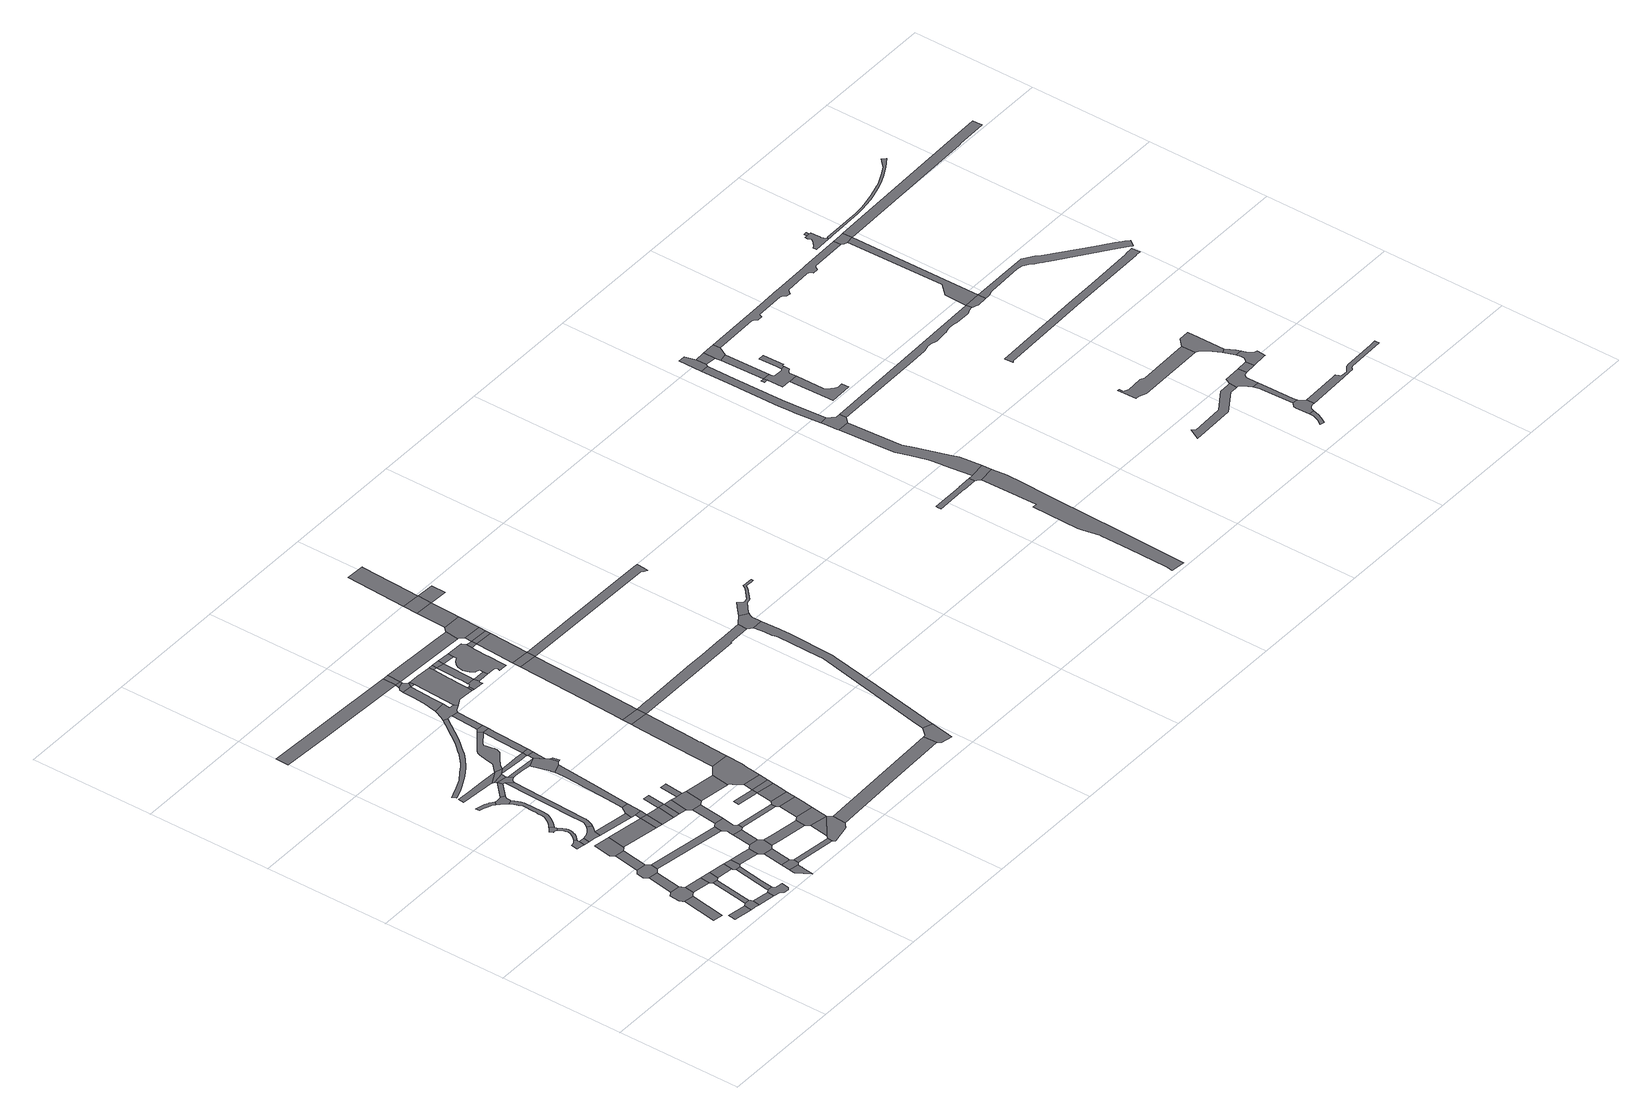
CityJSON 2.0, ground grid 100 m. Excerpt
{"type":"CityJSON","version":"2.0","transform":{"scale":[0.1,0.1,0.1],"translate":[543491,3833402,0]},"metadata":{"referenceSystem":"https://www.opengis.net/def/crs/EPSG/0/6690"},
"CityObjects":{
"road1":{"type":"Road","attributes":{"RoadStructureAttribute.sectionType":"1"},"geometry":[{"type":"MultiSurface","lod":"1","boundaries":[[[0,1,2,3]]]}]},
"road2":{"type":"Road","attributes":{"RoadStructureAttribute.sectionType":"1"},"geometry":[{"type":"MultiSurface","lod":"1","boundaries":[[[4,5,6,7]]]}]},
"road3":{"type":"Road","geometry":[{"type":"MultiSurface","lod":"1","boundaries":[[[8,9,10,11,12,0,3,13,14,15,16,17,18]]]}]},
"road4":{"type":"Road","geometry":[{"type":"MultiSurface","lod":"1","boundaries":[[[19,20,7,6,21,22,23,24,25,26,27,28]]]}]},
"road5":{"type":"Road","attributes":{"RoadStructureAttribute.sectionType":"1"},"geometry":[{"type":"MultiSurface","lod":"1","boundaries":[[[29,30,8,18,31,32]]]}]},
"road6":{"type":"Road","attributes":{"RoadStructureAttribute.sectionType":"1"},"geometry":[{"type":"MultiSurface","lod":"1","boundaries":[[[16,15,33,34]]]}]},
"road7":{"type":"Road","attributes":{"RoadStructureAttribute.sectionType":"1"},"geometry":[{"type":"MultiSurface","lod":"1","boundaries":[[[35,36,19,28,37,38]]]}]},
"road8":{"type":"Road","attributes":{"RoadStructureAttribute.sectionType":"1"},"geometry":[{"type":"MultiSurface","lod":"1","boundaries":[[[25,24,39,40]]]}]},
"road9":{"type":"Road","geometry":[{"type":"MultiSurface","lod":"1","boundaries":[[[41,42,43,44,45,46,29,32,47,48,49,50,51,52,53]]]}]},
"road10":{"type":"Road","attributes":{"RoadStructureAttribute.sectionType":"1"},"geometry":[{"type":"MultiSurface","lod":"1","boundaries":[[[54,41,53,55]]]}]},
"road11":{"type":"Road","geometry":[{"type":"MultiSurface","lod":"1","boundaries":[[[34,33,35,38,56,57]]]}]},
"road12":{"type":"Road","geometry":[{"type":"MultiSurface","lod":"1","boundaries":[[[58,59,60,61,62,63,64,65,66,67]]]}]},
"road13":{"type":"Road","geometry":[{"type":"MultiSurface","lod":"1","boundaries":[[[68,40,39,69,70,71,72,73,74,75,76]]]}]},
"road14":{"type":"Road","attributes":{"RoadStructureAttribute.sectionType":"1"},"geometry":[{"type":"MultiSurface","lod":"1","boundaries":[[[77,78,65,64,79,80]]]}]},
"road15":{"type":"Road","geometry":[{"type":"MultiSurface","lod":"1","boundaries":[[[81,82,83,84,54,55,85,86,87,88]]]}]},
"road16":{"type":"Road","attributes":{"RoadStructureAttribute.sectionType":"1"},"geometry":[{"type":"MultiSurface","lod":"1","boundaries":[[[57,56,89,90,91]]]}]},
"road17":{"type":"Road","attributes":{"RoadStructureAttribute.sectionType":"1"},"geometry":[{"type":"MultiSurface","lod":"1","boundaries":[[[92,93,94,68,76,95,96,97]]]}]},
"road18":{"type":"Road","attributes":{"RoadStructureAttribute.sectionType":"1"},"geometry":[{"type":"MultiSurface","lod":"1","boundaries":[[[98,99,100,101,102,103,104,105,106,107,108,109,110,111,112,113,114,115,116,117,58,67]]]}]},
"road19":{"type":"Road","geometry":[{"type":"MultiSurface","lod":"1","boundaries":[[[118,119,120,121,122,123,109,108,124,125]]]}]},
"road20":{"type":"Road","geometry":[{"type":"MultiSurface","lod":"1","boundaries":[[[126,127,128,129,130,80,79,131,132,133,134,135]]]}]},
"road21":{"type":"Road","geometry":[{"type":"MultiSurface","lod":"1","boundaries":[[[91,90,136,137,92,97,138,139,140]]]}]},
"road22":{"type":"Road","attributes":{"RoadStructureAttribute.sectionType":"1"},"geometry":[{"type":"MultiSurface","lod":"1","boundaries":[[[141,142,143,144,145,146,147,148,149,150,151,152,153]]]}]},
"road23":{"type":"Road","attributes":{"RoadStructureAttribute.sectionType":"1"},"geometry":[{"type":"MultiSurface","lod":"1","boundaries":[[[154,155,156,157,158,159,160,161,162,163,164,165,166,167,168,169,170,171,172,173,174,175,176,177,178,118,125]]]}]},
"road24":{"type":"Road","attributes":{"RoadStructureAttribute.sectionType":"1"},"geometry":[{"type":"MultiSurface","lod":"1","boundaries":[[[50,49,179,180]]]}]},
"road25":{"type":"Road","attributes":{"RoadStructureAttribute.sectionType":"1"},"geometry":[{"type":"MultiSurface","lod":"1","boundaries":[[[181,182,183,184,185,186,187,188]]]}]},
"road26":{"type":"Road","attributes":{"RoadStructureAttribute.sectionType":"1"},"geometry":[{"type":"MultiSurface","lod":"1","boundaries":[[[88,87,189,190,191]]]}]},
"road27":{"type":"Road","geometry":[{"type":"MultiSurface","lod":"1","boundaries":[[[192,193,194,195,153,152,196,197,166,165,198,199,200,201,202]]]}]},
"road28":{"type":"Road","attributes":{"RoadStructureAttribute.sectionType":"1"},"geometry":[{"type":"MultiSurface","lod":"1","boundaries":[[[203,140,139,204,205,206]]]}]},
"road29":{"type":"Road","attributes":{"RoadStructureAttribute.sectionType":"1"},"geometry":[{"type":"MultiSurface","lod":"1","boundaries":[[[133,132,207,208]]]}]},
"road30":{"type":"Road","geometry":[{"type":"MultiSurface","lod":"1","boundaries":[[[209,210,211,212,181,188,213,214,215]]]}]},
"road31":{"type":"Road","attributes":{"RoadStructureAttribute.sectionType":"1"},"geometry":[{"type":"MultiSurface","lod":"1","boundaries":[[[216,209,215,217]]]}]},
"road32":{"type":"Road","attributes":{"RoadStructureAttribute.sectionType":"1"},"geometry":[{"type":"MultiSurface","lod":"1","boundaries":[[[218,219,220,221,222,223,126,135,224,225,226,227,228,229,230,231,232]]]}]},
"road33":{"type":"Road","attributes":{"RoadStructureAttribute.sectionType":"1"},"geometry":[{"type":"MultiSurface","lod":"1","boundaries":[[[233,234,235,236,237,238,239,240,241]]]}]},
"road34":{"type":"Road","attributes":{"RoadStructureAttribute.sectionType":"1"},"geometry":[{"type":"MultiSurface","lod":"1","boundaries":[[[242,243,244,192,202,245]]]}]},
"road35":{"type":"Road","geometry":[{"type":"MultiSurface","lod":"1","boundaries":[[[246,206,205,216,217,247,248,249,250,251,252,253]]]}]},
"road36":{"type":"Road","geometry":[{"type":"MultiSurface","lod":"1","boundaries":[[[191,190,254,255]]]}]},
"road37":{"type":"Road","attributes":{"RoadStructureAttribute.sectionType":"1"},"geometry":[{"type":"MultiSurface","lod":"1","boundaries":[[[256,257,191,255,258,259]]]}]},
"road38":{"type":"Road","attributes":{"RoadStructureAttribute.sectionType":"1"},"geometry":[{"type":"MultiSurface","lod":"1","boundaries":[[[260,246,253,261]]]}]},
"road39":{"type":"Road","geometry":[{"type":"MultiSurface","lod":"1","boundaries":[[[262,208,207,256,259,263]]]}]},
"road40":{"type":"Road","attributes":{"RoadStructureAttribute.sectionType":"1"},"geometry":[{"type":"MultiSurface","lod":"1","boundaries":[[[264,255,254,265,266]]]}]},
"road41":{"type":"Road","geometry":[{"type":"MultiSurface","lod":"1","boundaries":[[[267,268,269,242,270]]]}]},
"road42":{"type":"Road","geometry":[{"type":"MultiSurface","lod":"1","boundaries":[[[242,245,271,218,232,272,273,274,275,270]]]}]},
"road43":{"type":"Road","attributes":{"RoadStructureAttribute.sectionType":"1"},"geometry":[{"type":"MultiSurface","lod":"1","boundaries":[[[276,214,213,277,278]]]}]},
"road44":{"type":"Road","geometry":[{"type":"MultiSurface","lod":"1","boundaries":[[[241,240,279,269,268,280,281]]]}]},
"road45":{"type":"Road","geometry":[{"type":"MultiSurface","lod":"1","boundaries":[[[282,283,180,179,284,285,286,260,261,287,288,289,290,291]]]}]},
"road46":{"type":"Road","geometry":[{"type":"MultiSurface","lod":"1","boundaries":[[[266,265,292,293,294]]]}]},
"road47":{"type":"Road","attributes":{"RoadStructureAttribute.sectionType":"1"},"geometry":[{"type":"MultiSurface","lod":"1","boundaries":[[[295,296,297,298,299,300,301,302,303,304,305,306,307,308,309,310,311,312,313,314,315,316,317,318,319,320,321,322]]]}]},
"road48":{"type":"Road","attributes":{"RoadStructureAttribute.sectionType":"1"},"geometry":[{"type":"MultiSurface","lod":"1","boundaries":[[[323,250,249,324,325,326]]]}]},
"road49":{"type":"Road","attributes":{"RoadStructureAttribute.sectionType":"1"},"geometry":[{"type":"MultiSurface","lod":"1","boundaries":[[[293,292,327,328]]]}]},
"road50":{"type":"Road","attributes":{"RoadStructureAttribute.sectionType":"1"},"geometry":[{"type":"MultiSurface","lod":"1","boundaries":[[[329,282,291,330,331]]]}]},
"road51":{"type":"Road","geometry":[{"type":"MultiSurface","lod":"1","boundaries":[[[332,333,334,335,336,266,294]]]}]},
"road52":{"type":"Road","attributes":{"RoadStructureAttribute.sectionType":"1"},"geometry":[{"type":"MultiSurface","lod":"1","boundaries":[[[337,338,339,340,341,342,343,344,345,346,262,263]]]}]},
"road53":{"type":"Road","attributes":{"RoadStructureAttribute.sectionType":"1"},"geometry":[{"type":"MultiSurface","lod":"1","boundaries":[[[347,348,275,274,349,350,351,352,353]]]}]},
"road54":{"type":"Road","attributes":{"RoadStructureAttribute.sectionType":"1"},"geometry":[{"type":"MultiSurface","lod":"1","boundaries":[[[354,355,356,281,280,357,358,359,360,361]]]}]},
"road55":{"type":"Road","attributes":{"RoadStructureAttribute.sectionType":"1"},"geometry":[{"type":"MultiSurface","lod":"1","boundaries":[[[362,363,364,365,366,367,368]]]}]},
"road56":{"type":"Road","geometry":[{"type":"MultiSurface","lod":"1","boundaries":[[[369,328,327,329,331,370,371,372,373]]]}]},
"road57":{"type":"Road","attributes":{"RoadStructureAttribute.sectionType":"1"},"geometry":[{"type":"MultiSurface","lod":"1","boundaries":[[[288,287,374,375,376]]]}]},
"road58":{"type":"Road","attributes":{"RoadStructureAttribute.sectionType":"1"},"geometry":[{"type":"MultiSurface","lod":"1","boundaries":[[[377,378,379,380,381,382,383,384,385,241,281,386,387,388,389,390,391,392,393,394,395,396,397,398,399,400,401]]]}]},
"road59":{"type":"Road","attributes":{"RoadStructureAttribute.sectionType":"1"},"geometry":[{"type":"MultiSurface","lod":"1","boundaries":[[[402,353,352,403,404,340,339,405,406,407,408,409,410]]]}]},
"road60":{"type":"Road","geometry":[{"type":"MultiSurface","lod":"1","boundaries":[[[411,412,278,277,413,414,415,416,417]]]}]},
"road61":{"type":"Road","geometry":[{"type":"MultiSurface","lod":"1","boundaries":[[[418,419,420,421,422,373,372]]]}]},
"road62":{"type":"Road","attributes":{"RoadStructureAttribute.sectionType":"1"},"geometry":[{"type":"MultiSurface","lod":"1","boundaries":[[[423,412,411]]]}]},
"road63":{"type":"Road","geometry":[{"type":"MultiSurface","lod":"1","boundaries":[[[424,402,410,425,426]]]}]},
"road64":{"type":"Road","geometry":[{"type":"MultiSurface","lod":"1","boundaries":[[[427,428,408,407]]]}]},
"road65":{"type":"Road","geometry":[{"type":"MultiSurface","lod":"1","boundaries":[[[429,326,325,430,423,411,431]]]}]},
"road66":{"type":"Road","geometry":[{"type":"MultiSurface","lod":"1","boundaries":[[[361,360,424,426,432]]]}]},
"road67":{"type":"Road","geometry":[{"type":"MultiSurface","lod":"1","boundaries":[[[433,434,435,436]]]}]},
"road68":{"type":"Road","attributes":{"RoadStructureAttribute.sectionType":"1"},"geometry":[{"type":"MultiSurface","lod":"1","boundaries":[[[371,370,437,438]]]}]},
"road69":{"type":"Road","attributes":{"RoadStructureAttribute.sectionType":"1"},"geometry":[{"type":"MultiSurface","lod":"1","boundaries":[[[439,429,431,440,441]]]}]},
"road70":{"type":"Road","attributes":{"RoadStructureAttribute.sectionType":"1"},"geometry":[{"type":"MultiSurface","lod":"1","boundaries":[[[401,442,361,432,443,444,445]]]}]},
"road71":{"type":"Road","geometry":[{"type":"MultiSurface","lod":"1","boundaries":[[[446,447,376,375,439,441,448]]]}]},
"road72":{"type":"Road","geometry":[{"type":"MultiSurface","lod":"1","boundaries":[[[449,450,377,401,445,451]]]}]},
"road73":{"type":"Road","attributes":{"RoadStructureAttribute.sectionType":"1"},"geometry":[{"type":"MultiSurface","lod":"1","boundaries":[[[435,452,446,448,453,454]]]}]},
"road74":{"type":"Road","attributes":{"RoadStructureAttribute.sectionType":"1"},"geometry":[{"type":"MultiSurface","lod":"1","boundaries":[[[455,456,449,451,457]]]}]},
"road75":{"type":"Road","geometry":[{"type":"MultiSurface","lod":"1","boundaries":[[[436,435,454,458]]]}]},
"road76":{"type":"Road","attributes":{"RoadStructureAttribute.sectionType":"1"},"geometry":[{"type":"MultiSurface","lod":"1","boundaries":[[[459,436,458,460]]]}]},
"road77":{"type":"Road","geometry":[{"type":"MultiSurface","lod":"1","boundaries":[[[461,462,463,464,295,322,465,455,457,466,467,468,469,470]]]}]},
"road78":{"type":"Road","geometry":[{"type":"MultiSurface","lod":"1","boundaries":[[[471,472,473,438,437,474,475,476,459,460,477,478,479,480]]]}]},
"road79":{"type":"Road","attributes":{"RoadStructureAttribute.sectionType":"1"},"geometry":[{"type":"MultiSurface","lod":"1","boundaries":[[[481,482,483,484,485,486,463,462,487,488,489]]]}]},
"road80":{"type":"Road","geometry":[{"type":"MultiSurface","lod":"1","boundaries":[[[490,491,492,493,494,495,481,489,496]]]}]},
"road81":{"type":"Road","attributes":{"RoadStructureAttribute.sectionType":"1"},"geometry":[{"type":"MultiSurface","lod":"1","boundaries":[[[367,493,492,497]]]}]},
"road82":{"type":"Road","attributes":{"RoadStructureAttribute.sectionType":"1"},"geometry":[{"type":"MultiSurface","lod":"1","boundaries":[[[496,489,498,499]]]}]},
"road83":{"type":"Road","geometry":[{"type":"MultiSurface","lod":"1","boundaries":[[[500,368,367,497,501]]]}]},
"road84":{"type":"Road","geometry":[{"type":"MultiSurface","lod":"1","boundaries":[[[502,503,499,498,504,505,470,469,506,507,508,509,510,511,512,513,514]]]}]},
"road85":{"type":"Road","attributes":{"RoadStructureAttribute.sectionType":"1"},"geometry":[{"type":"MultiSurface","lod":"1","boundaries":[[[515,516,471,480,517,518,519,520,521]]]}]},
"road86":{"type":"Road","geometry":[{"type":"MultiSurface","lod":"1","boundaries":[[[508,507,522,523]]]}]},
"road87":{"type":"Road","attributes":{"RoadStructureAttribute.sectionType":"1"},"geometry":[{"type":"MultiSurface","lod":"1","boundaries":[[[524,417,416,525,526]]]}]},
"road88":{"type":"Road","geometry":[{"type":"MultiSurface","lod":"1","boundaries":[[[527,528,523,522,529,530,531,532,533,534]]]}]},
"road89":{"type":"Road","geometry":[{"type":"MultiSurface","lod":"1","boundaries":[[[535,515,521,536,537]]]}]},
"road90":{"type":"Road","attributes":{"RoadStructureAttribute.sectionType":"1"},"geometry":[{"type":"MultiSurface","lod":"1","boundaries":[[[538,539,540,541,527,534,542,543,544,545]]]}]},
"road91":{"type":"Road","geometry":[{"type":"MultiSurface","lod":"1","boundaries":[[[514,513,546,538,547]]]}]},
"road92":{"type":"Road","attributes":{"RoadStructureAttribute.sectionType":"1"},"geometry":[{"type":"MultiSurface","lod":"1","boundaries":[[[548,549,534,533,550,551,552]]]}]},
"road93":{"type":"Road","geometry":[{"type":"MultiSurface","lod":"1","boundaries":[[[547,538,545,553]]]}]},
"road94":{"type":"Road","attributes":{"RoadStructureAttribute.sectionType":"1"},"geometry":[{"type":"MultiSurface","lod":"1","boundaries":[[[554,501,497,555,556,557]]]}]},
"road95":{"type":"Road","attributes":{"RoadStructureAttribute.sectionType":"1"},"geometry":[{"type":"MultiSurface","lod":"1","boundaries":[[[553,545,558,559,560]]]}]},
"road96":{"type":"Road","attributes":{"RoadStructureAttribute.sectionType":"1"},"geometry":[{"type":"MultiSurface","lod":"1","boundaries":[[[561,562,563,564,535,537,565,566,567,568]]]}]},
"road97":{"type":"Road","attributes":{"RoadStructureAttribute.sectionType":"1"},"geometry":[{"type":"MultiSurface","lod":"1","boundaries":[[[569,570,560,559,571,572,573,574,575,576,577,578,579,580,581,582,552,551,583,584,585,586,587,588,589,590,591,592,593]]]}]},
"road98":{"type":"Road","geometry":[{"type":"MultiSurface","lod":"1","boundaries":[[[594,561,568,595]]]}]},
"road99":{"type":"Road","geometry":[{"type":"MultiSurface","lod":"1","boundaries":[[[596,597,593,592,598,599,600]]]}]},
"road100":{"type":"Road","attributes":{"RoadStructureAttribute.sectionType":"1"},"geometry":[{"type":"MultiSurface","lod":"1","boundaries":[[[599,601,594,595,602]]]}]},
"road101":{"type":"Road","geometry":[{"type":"MultiSurface","lod":"1","boundaries":[[[600,599,602,603]]]}]},
"road102":{"type":"Road","attributes":{"RoadStructureAttribute.sectionType":"1"},"geometry":[{"type":"MultiSurface","lod":"1","boundaries":[[[604,600,603,605]]]}]},
"road103":{"type":"Road","geometry":[{"type":"MultiSurface","lod":"1","boundaries":[[[606,607,608,557,556,609,604,605,610,611]]]}]},
"road104":{"type":"Road","geometry":[{"type":"MultiSurface","lod":"1","boundaries":[[[612,613,524,526,614,615,616,617]]]}]},
"road105":{"type":"Road","attributes":{"RoadStructureAttribute.sectionType":"1"},"geometry":[{"type":"MultiSurface","lod":"1","boundaries":[[[618,619,606,611,620,621]]]}]},
"road106":{"type":"Road","attributes":{"RoadStructureAttribute.sectionType":"1"},"geometry":[{"type":"MultiSurface","lod":"1","boundaries":[[[622,623,624,625,626,627,537,536,628,629,630,631]]]}]},
"road107":{"type":"Road","geometry":[{"type":"MultiSurface","lod":"1","boundaries":[[[632,618,621,633]]]}]},
"road108":{"type":"Road","attributes":{"RoadStructureAttribute.sectionType":"1"},"geometry":[{"type":"MultiSurface","lod":"1","boundaries":[[[634,632,633,635,636,637,638,639]]]}]},
"road109":{"type":"Road","geometry":[{"type":"MultiSurface","lod":"1","boundaries":[[[640,641,633,621]]]}]},
"road110":{"type":"Road","attributes":{"RoadStructureAttribute.sectionType":"1"},"geometry":[{"type":"MultiSurface","lod":"1","boundaries":[[[642,643,644,645,646,647,648,649,650,651,652,653,654,655,656,657,658,659,660,661,612,617]]]}]},
"road111":{"type":"Road","attributes":{"RoadStructureAttribute.sectionType":"1"},"geometry":[{"type":"MultiSurface","lod":"1","boundaries":[[[662,663,664,665,666,667,668,595,568]]]}]},
"road112":{"type":"Road","geometry":[{"type":"MultiSurface","lod":"1","boundaries":[[[669,670,671,631,630,653,652,672,673,674,675,676,677,678]]]}]},
"road113":{"type":"Road","attributes":{"RoadStructureAttribute.sectionType":"1"},"geometry":[{"type":"MultiSurface","lod":"1","boundaries":[[[679,680,681,682,683,684,685,686,687,688,689,690,691,692,693,694,695,696,697,698,669,678]]]}]},
"road114":{"type":"Road","attributes":{"RoadStructureAttribute.sectionType":"1"},"geometry":[{"type":"MultiSurface","lod":"1","boundaries":[[[699,700,701,702,703,704,705,706,707]]]}]},
"road115":{"type":"Road","attributes":{"RoadStructureAttribute.sectionType":"1"},"geometry":[{"type":"MultiSurface","lod":"1","boundaries":[[[708,709,710,711,712,713,714,715,716,717,718,719,720,721,722,723,724,725,726,727,728,729,730,731,732,733,734]]]}]},
"road116":{"type":"Road","geometry":[{"type":"MultiSurface","lod":"1","boundaries":[[[735,736,699,707,737,738,718,717]]]}]},
"road117":{"type":"Road","attributes":{"RoadStructureAttribute.sectionType":"1"},"geometry":[{"type":"MultiSurface","lod":"1","boundaries":[[[739,740,741,742,743,744,745,746,747,736,735,748,749,750,751,752]]]}]},
"road118":{"type":"Road","geometry":[{"type":"MultiSurface","lod":"1","boundaries":[[[753,754,755,756,757,758,759,760,739,752,761,762,763]]]}]},
"road119":{"type":"Road","attributes":{"RoadStructureAttribute.sectionType":"1"},"geometry":[{"type":"MultiSurface","lod":"1","boundaries":[[[764,765,766,767,768,769,770,771,772,773,758,757]]]}]},
"road120":{"type":"Road","geometry":[{"type":"MultiSurface","lod":"1","boundaries":[[[774,775,776,777]]]}]},
"road121":{"type":"Road","geometry":[{"type":"MultiSurface","lod":"1","boundaries":[[[778,779,769,768,780,781]]]}]},
"road122":{"type":"Road","attributes":{"RoadStructureAttribute.sectionType":"1"},"geometry":[{"type":"MultiSurface","lod":"1","boundaries":[[[782,781,780,783,784]]]}]},
"road123":{"type":"Road","geometry":[{"type":"MultiSurface","lod":"1","boundaries":[[[785,786,787,788,789,790,777,776,791,792,793,794,795,796,797,798,799,800]]]}]},
"road124":{"type":"Road","attributes":{"RoadStructureAttribute.sectionType":"1"},"geometry":[{"type":"MultiSurface","lod":"1","boundaries":[[[801,802,803,804,805,806,807,808,794,793]]]}]},
"road125":{"type":"Road","attributes":{"RoadStructureAttribute.sectionType":"1"},"geometry":[{"type":"MultiSurface","lod":"1","boundaries":[[[809,810,777,790]]]}]},
"road126":{"type":"Road","geometry":[{"type":"MultiSurface","lod":"1","boundaries":[[[811,812,813,782,784,810,809,814]]]}]},
"road127":{"type":"Road","geometry":[{"type":"MultiSurface","lod":"1","boundaries":[[[815,816,817,818,819,800,799]]]}]},
"road128":{"type":"Road","attributes":{"RoadStructureAttribute.sectionType":"1"},"geometry":[{"type":"MultiSurface","lod":"1","boundaries":[[[820,763,762,821,822,823,824,825,826,827,828,829,830,831,832,833,834,835,836,837,838,839,840,841,842,843]]]}]},
"road129":{"type":"Road","attributes":{"RoadStructureAttribute.sectionType":"1"},"geometry":[{"type":"MultiSurface","lod":"1","boundaries":[[[844,845,846,847,848,849,850,851,852,853,854,855]]]}]},
"road130":{"type":"Road","attributes":{"RoadStructureAttribute.sectionType":"1"},"geometry":[{"type":"MultiSurface","lod":"1","boundaries":[[[856,857,858,859,860,861,811,814,862,863,864,865,866,867,868,869,870,871,872,873,874,875,876,877,878,879,880,881,882,883,884,885,886]]]}]},
"road131":{"type":"Road","geometry":[{"type":"MultiSurface","lod":"1","boundaries":[[[887,888,889,890,891,892,893,894,895,896]]]}]},
"road132":{"type":"Road","geometry":[{"type":"MultiSurface","lod":"1","boundaries":[[[897,898,899,900,901,902,903,896,895,904,905,906,907,908,909,910]]]}]},
"road133":{"type":"Road","attributes":{"RoadStructureAttribute.sectionType":"1"},"geometry":[{"type":"MultiSurface","lod":"1","boundaries":[[[911,912,913,914,915,916,917,918,919,920,921]]]}]},
"road134":{"type":"Road","attributes":{"RoadStructureAttribute.sectionType":"1"},"geometry":[{"type":"MultiSurface","lod":"1","boundaries":[[[922,923,924,925,926,927,897,910]]]}]},
"road135":{"type":"Road","geometry":[{"type":"MultiSurface","lod":"1","boundaries":[[[928,929,844,855,930,931,932,933,925,924,934,935,936,937]]]}]},
"road136":{"type":"Road","attributes":{"RoadStructureAttribute.sectionType":"1"},"geometry":[{"type":"MultiSurface","lod":"1","boundaries":[[[938,928,937,939]]]}]},
"road137":{"type":"Road","geometry":[{"type":"MultiSurface","lod":"1","boundaries":[[[940,820,843,941,942,943,944]]]}]},
"road138":{"type":"Road","geometry":[{"type":"MultiSurface","lod":"1","boundaries":[[[945,946,921,920,947,948,949,950,951,952,953,954,955]]]}]},
"road139":{"type":"Road","geometry":[{"type":"MultiSurface","lod":"1","boundaries":[[[956,957,958,959,938,939,960,961,962,963,964,965,966,967,968]]]}]},
"road140":{"type":"Road","attributes":{"RoadStructureAttribute.sectionType":"1"},"geometry":[{"type":"MultiSurface","lod":"1","boundaries":[[[969,954,953,970,956,968]]]}]},
"road141":{"type":"Road","attributes":{"RoadStructureAttribute.sectionType":"1"},"geometry":[{"type":"MultiSurface","lod":"1","boundaries":[[[971,972,973,974,975,976,977,978,979,980,908,907,981,982,983,984,985,986,987,988,989]]]}]},
"road142":{"type":"Road","attributes":{"RoadStructureAttribute.sectionType":"1"},"geometry":[{"type":"MultiSurface","lod":"1","boundaries":[[[990,991,992,993,820,940]]]}]},
"road143":{"type":"Road","attributes":{"RoadStructureAttribute.sectionType":"1"},"geometry":[{"type":"MultiSurface","lod":"1","boundaries":[[[994,995,996,997,998,999,1000,1001,1002,1003,1004,1005,1006]]]}]},
"road144":{"type":"Road","geometry":[{"type":"MultiSurface","lod":"1","boundaries":[[[1007,1008,1009,1010,1011,1012,1013,1014,1015,1016,1017,1018,1019,1020,1021,1022,1023,1024]]]}]},
"road145":{"type":"Road","attributes":{"RoadStructureAttribute.sectionType":"1"},"geometry":[{"type":"MultiSurface","lod":"1","boundaries":[[[1025,1026,1014,1013]]]}]},
"road146":{"type":"Road","geometry":[{"type":"MultiSurface","lod":"1","boundaries":[[[1027,1028,1029,856,886,1030,991,990]]]}]},
"road147":{"type":"Road","attributes":{"RoadStructureAttribute.sectionType":"1"},"geometry":[{"type":"MultiSurface","lod":"1","boundaries":[[[1031,1032,1033,1034,1035,1036,1037,1038,1039,940,944,1040,1041,1042,1043,1044,1045,1046,1047,1048,1049,1050,1051,1052,1053,1054,1055,1056,1057,1058,1059,1060]]]}]},
"road148":{"type":"Road","attributes":{"RoadStructureAttribute.sectionType":"1"},"geometry":[{"type":"MultiSurface","lod":"1","boundaries":[[[1061,1062,1063,1064,1065,1066,1067,1068,1069,1070,1071,1072,1073,1074,1075,1076,1077,1078,1024,1023,1079,1080,1081,1082,1083,1084,1085,1086,1087,1088,1089,1090,1091,1092,1093,1094,1095]]]}]},
"road149":{"type":"Road","attributes":{"RoadStructureAttribute.sectionType":"1"},"geometry":[{"type":"MultiSurface","lod":"1","boundaries":[[[1096,1097,1098,1027,990,1099,1100,1101]]]}]}
},
"vertices":[
[423,516,0],[374,231,0],[453,220,0],[502,504,0],
[479,185,0],[472,124,0],[620,100,0],[630,160,0],
[446,652,0],[436,646,0],[410,631,0],[402,549,0],[415,528,0],[502,506,0],[511,513,0],[535,530,0],[548,608,0],[533,631,0],[526,642,0],
[653,176,0],[652,175,0],[655,94,0],[656,94,0],[669,92,0],[698,87,0],[708,147,0],[699,161,0],[694,169,0],[693,170,0],
[484,865,0],[450,677,0],[527,652,0],[561,853,0],
[687,505,0],[695,584,0],
[701,483,0],[658,208,0],[698,202,0],[740,476,0],
[833,65,0],[843,124,0],
[502,980,0],[481,966,0],[469,958,0],[461,898,0],[468,888,0],[483,866,0],[562,854,0],[583,870,0],[594,879,0],[605,937,0],[596,949,0],[581,969,0],[580,970,0],
[538,1192,0],[615,1181,0],
[763,492,0],[779,571,0],
[504,1524,0],[486,1511,0],[465,1502,0],[452,1501,0],[443,1449,0],[492,1440,0],[509,1438,0],[517,1486,0],[514,1493,0],[522,1510,0],
[864,138,0],[892,55,0],[906,33,0],[945,28,0],[945,29,0],[967,43,0],[977,102,0],[916,113,0],[904,135,0],
[540,1484,0],[519,1486,0],[555,1430,0],[564,1483,0],
[661,1354,0],[541,1374,0],[517,1225,0],[537,1193,0],[616,1184,0],[635,1196,0],[649,1205,0],[674,1352,0],
[780,490,0],[899,472,0],[909,550,0],
[914,448,0],[880,238,0],[867,163,0],[908,163,0],[919,232,0],[952,443,0],
[548,1537,0],[551,1540,0],[562,1555,0],[571,1576,0],[575,1584,0],[578,1607,0],[578,1626,0],[573,1639,0],[572,1643,0],[561,1665,0],[545,1691,0],[523,1677,0],[536,1660,0],[547,1638,0],[551,1628,0],[555,1619,0],[556,1605,0],[553,1589,0],[542,1569,0],[525,1545,0],
[517,1744,0],[508,1736,0],[479,1714,0],[493,1685,0],[501,1688,0],[510,1686,0],[540,1700,0],[541,1716,0],
[677,1541,0],[657,1523,0],[633,1506,0],[610,1493,0],[587,1486,0],[613,1420,0],[656,1412,0],[665,1465,0],[698,1502,0],[709,1519,0],
[901,468,0],[913,449,0],[952,445,0],[974,460,0],[976,540,0],
[507,2216,0],[487,2230,0],[483,2232,0],[456,2244,0],[421,2255,0],[380,2265,0],[384,2235,0],[416,2226,0],[450,2213,0],[467,2203,0],[475,2199,0],[498,2184,0],[522,2207,0],
[557,1734,0],[573,1751,0],[600,1786,0],[623,1829,0],[629,1855,0],[629,1879,0],[629,1895,0],[631,2039,0],[626,2067,0],[617,2086,0],[607,2107,0],[598,2125,0],[561,2114,0],[578,2084,0],[589,2054,0],[598,2026,0],[597,1942,0],[595,1903,0],[595,1901,0],[592,1852,0],[587,1832,0],[571,1803,0],[550,1775,0],[533,1758,0],[531,1756,0],
[1192,784,0],[1198,843,0],
[1129,154,0],[1123,116,0],[1121,105,0],[1188,0,0],[1201,95,0],[1202,105,0],[1204,118,0],[1207,138,0],
[650,1206,0],[951,1157,0],[974,1304,0],
[582,2208,0],[569,2204,0],[552,2202,0],[538,2202,0],[521,2163,0],[542,2142,0],[597,2140,0],[597,2157,0],[603,2174,0],[609,2183,0],[613,2189,0],
[1098,520,0],[1099,439,0],[1139,432,0],[1146,512,0],
[944,1362,0],[953,1417,0],
[1140,229,0],[1136,203,0],[1132,176,0],[1131,165,0],[1230,155,0],[1233,196,0],[1218,218,0],
[1163,396,0],[1242,387,0],
[729,2276,0],[719,2042,0],[713,1875,0],[707,1721,0],[702,1588,0],[692,1565,0],[717,1531,0],[728,1554,0],[735,1574,0],[740,1600,0],[741,1621,0],[747,1748,0],[753,1866,0],[758,1991,0],[769,2230,0],
[635,2408,0],[516,2414,0],[394,2420,0],[390,2373,0],[518,2362,0],[582,2357,0],[655,2351,0],[670,2348,0],[779,2401,0],
[701,2321,0],[687,2307,0],[586,2213,0],[713,2284,0],
[1183,536,0],[1242,389,0],[1250,395,0],[1272,412,0],[1285,491,0],[1267,514,0],[1261,522,0],[1261,523,0],
[1006,1148,0],[1029,1295,0],
[982,1356,0],[981,1352,0],[1036,1343,0],[1037,1354,0],
[1206,690,0],[1283,676,0],
[993,1476,0],[1048,1471,0],
[1126,1280,0],[1116,1131,0],[1140,1278,0],
[785,2313,0],[787,2351,0],[690,2336,0],[785,2309,0],
[720,2283,0],[779,2248,0],[792,2259,0],[810,2266,0],[790,2299,0],
[1455,168,0],[1555,111,0],[1560,153,0],
[682,2343,0],[792,2356,0],[841,2387,0],
[1230,864,0],[1211,852,0],[1199,772,0],[1214,750,0],[1210,725,0],[1306,692,0],[1311,729,0],[1295,749,0],[1293,751,0],[1307,853,0],
[1167,1122,0],[1191,1269,0],[1191,1271,0],
[1026,3029,0],[998,2983,0],[926,2885,0],[865,2799,0],[806,2733,0],[791,2716,0],[716,2645,0],[692,2629,0],[634,2590,0],[562,2544,0],[513,2521,0],[485,2508,0],[416,2482,0],[381,2472,0],[398,2440,0],[428,2450,0],[486,2473,0],[514,2486,0],[553,2504,0],[622,2540,0],[697,2588,0],[708,2597,0],[771,2648,0],[821,2696,0],[832,2709,0],[922,2817,0],[974,2888,0],[1055,3011,0],
[1371,477,0],[1358,398,0],[1579,363,0],[1589,442,0],
[1234,1112,0],[1258,1259,0],
[1260,1076,0],[1320,946,0],[1337,1065,0],
[1191,1276,0],[1204,1412,0],[1179,1415,0],[1154,1417,0],[1141,1284,0],
[1072,1729,0],[1079,1802,0],[1107,2102,0],[1028,2073,0],[1030,2036,0],[1030,1999,0],[1022,1885,0],[1017,1813,0],[1014,1761,0],[1004,1608,0],
[973,2290,0],[919,2293,0],[840,2269,0],[917,2262,0],[966,2257,0],[978,2256,0],[1052,2286,0],
[992,2383,0],[952,2384,0],[863,2386,0],[896,2349,0],[934,2347,0],[984,2344,0],[1057,2339,0],[1066,2381,0],
[510,3658,0],[4,3684,0],[0,3575,0],[396,3554,0],[1137,3518,0],[1141,3518,0],[1146,3628,0],
[1295,1252,0],[1373,1089,0],[1396,1236,0],[1360,1242,0],[1310,1250,0],
[1613,649,0],[1629,647,0],[1629,687,0],
[1059,2761,0],[921,2660,0],[903,2644,0],[899,2640,0],[879,2622,0],[869,2599,0],[854,2523,0],[843,2469,0],[816,2440,0],[851,2400,0],[866,2422,0],[921,2465,0],[958,2493,0],[973,2508,0],[982,2526,0],[984,2532,0],[987,2543,0],[987,2563,0],[986,2569,0],[979,2593,0],[974,2628,0],[971,2640,0],[979,2656,0],[1068,2718,0],[1083,2729,0],
[1060,2291,0],[1020,2105,0],[1020,2102,0],[1112,2114,0],[1124,2122,0],[1136,2127,0],[1123,2192,0],[1113,2202,0],[1108,2214,0],
[1750,302,0],[1580,170,0],[1570,91,0],[1728,125,0],[1762,155,0],[1769,160,0],[1778,270,0],
[1360,1249,0],[1376,1395,0],[1351,1398,0],[1326,1400,0],[1311,1257,0],
[1604,329,0],
[1064,2331,0],[1112,2282,0],[1115,2328,0],
[1154,2130,0],[1141,2182,0],
[1621,463,0],[1582,362,0],[1770,442,0],
[1118,2378,0],
[1502,911,0],[1494,861,0],[1673,836,0],[1680,885,0],
[1620,1050,0],[1643,1196,0],
[1644,626,0],[1783,534,0],[1793,605,0],
[1077,2595,0],[1132,2607,0],[1135,2661,0],[1139,2726,0],
[1654,704,0],[1636,687,0],[1804,683,0],
[1087,2782,0],[1082,2778,0],[1142,2778,0],
[1670,815,0],[1811,730,0],[1822,815,0],
[1100,3007,0],[1089,2805,0],[1155,3002,0],
[1829,865,0],
[1691,964,0],[1839,943,0],
[1164,3075,0],[1168,3135,0],[1071,3126,0],[1045,3059,0],[1090,3014,0],[1163,3015,0],[1170,3020,0],[1187,3028,0],[1219,3044,0],[1204,3073,0],
[1723,1256,0],[1703,1241,0],[1644,1197,0],[1636,1048,0],[1637,1046,0],[1649,1027,0],[1850,1014,0],[1858,1069,0],[1864,1109,0],[1872,1246,0],
[1106,3429,0],[1106,3403,0],[1104,3334,0],[1098,3252,0],[1091,3213,0],[1086,3186,0],[1175,3241,0],[1177,3279,0],[1186,3422,0],
[1201,3470,0],[1193,3482,0],[1188,3497,0],[1130,3482,0],[1126,3474,0],[1113,3464,0],[1213,3463,0],
[1188,3516,0],
[1226,3420,0],[1223,3460,0],
[1160,3628,0],[1193,3626,0],
[1396,3452,0],[1305,3456,0],[1215,3248,0],[1215,3243,0],[1279,3076,0],[1408,3066,0],[1412,3115,0],[1416,3195,0],[1420,3257,0],[1421,3282,0],[1424,3322,0],[1429,3410,0],[1431,3450,0],
[1761,1972,0],[1756,1883,0],[1879,1378,0],[1885,1484,0],[1886,1490,0],[1891,1571,0],[1911,1963,0],
[1426,3064,0],[1429,3107,0],
[2847,302,0],[2338,177,0],[2850,193,0],
[1450,3133,0],[1449,3118,0],[1447,3063,0],[1483,3059,0],[1512,3056,0],[1512,3086,0],[1519,3091,0],[1511,3131,0],
[1766,2054,0],[1913,1963,0],[1915,2043,0],
[1461,3410,0],[1455,3275,0],[1454,3245,0],[1452,3187,0],[1513,3172,0],[1515,3200,0],[1521,3337,0],[1524,3398,0],
[1444,3410,0],[1463,3448,0],
[1556,3130,0],[1546,3130,0],[1535,3090,0],[1615,3089,0],[1616,3129,0],
[1526,3445,0],
[1680,3602,0],[1681,3492,0],[1802,3486,0],[1814,3595,0],
[1580,3393,0],[1629,3389,0],[1630,3440,0],
[1813,2958,0],[1798,2664,0],[1771,2152,0],[1768,2102,0],[1925,2230,0],[1938,2468,0],[1964,2950,0],[1965,2950,0],
[1771,3433,0],[1682,3438,0],[1629,3364,0],[1594,3349,0],[1569,3326,0],[1552,3294,0],[1545,3251,0],[1558,3201,0],[1585,3173,0],[1586,3171,0],[1598,3166,0],[1599,3166,0],[1619,3157,0],[1617,3140,0],[1685,3087,0],[1697,3083,0],[1702,3065,0],[1695,3050,0],[1765,3046,0],[1766,3080,0],[1773,3210,0],[1774,3215,0],[1779,3326,0],[1782,3348,0],[1786,3401,0],
[1817,3028,0],[1968,3020,0],
[1816,3396,0],[1808,3397,0],[1814,3349,0],[1834,3350,0],[1837,3394,0],
[1827,3219,0],[1984,3343,0],
[1987,3386,0],
[1840,3452,0],[1990,3443,0],
[1851,3631,0],[1850,3631,0],[1818,3599,0],[1805,3486,0],[1999,3618,0],[2000,3628,0],
[2920,363,0],[2864,303,0],[2870,167,0],[2960,148,0],[2967,183,0],[2997,339,0],
[1862,3876,0],[1852,3671,0],[2001,3673,0],[2011,3869,0],
[2886,2052,0],[2865,2052,0],[2667,2050,0],[2527,2049,0],[2032,2044,0],[2028,2044,0],[2887,1968,0],[2887,1976,0],[3073,1977,0],[3074,2054,0],
[1867,3996,0],[2017,3986,0],
[1891,4488,0],[2017,3989,0],[2027,4182,0],[2029,4228,0],[2041,4476,0],[2041,4481,0],
[2158,3862,0],[2163,3979,0],
[3010,405,0],[3012,417,0],[3040,561,0],[3107,898,0],[3186,1314,0],[3189,1335,0],[3191,1352,0],[3206,1707,0],[3203,1791,0],[3203,1800,0],[3198,1949,0],[3111,1946,0],[3117,1858,0],[3121,1797,0],[3121,1795,0],[3123,1790,0],[3131,1754,0],[3125,1406,0],[3122,1366,0],[2931,420,0],
[3138,2932,0],[3158,2918,0],[3181,2902,0],[3186,2950,0],[3191,2991,0],[3192,3002,0],[3157,3003,0],
[3151,2106,0],[3147,2103,0],[3089,2064,0],[3197,1965,0],[3196,2012,0],[3196,2023,0],[3198,2031,0],[3201,2039,0],[3209,2054,0],[3217,2067,0],
[3224,2079,0],[3301,2148,0],[3341,2156,0],[3429,2239,0],[3450,2265,0],[3507,2262,0],[3524,2264,0],[3525,2271,0],[3526,2279,0],[3525,2279,0],[3450,2282,0],[3441,2284,0],[3419,2252,0],[3334,2175,0],[3299,2166,0],[3296,2169,0],[3285,2181,0],[3268,2199,0],[3261,2206,0],[3201,2151,0],
[5306,1759,0],[5192,1758,0],[5192,1756,0],[4922,1753,0],[4922,1732,0],[4922,1711,0],[5192,1714,0],[5192,1712,0],[5307,1713,0],
[5445,208,0],[5460,661,0],[5460,671,0],[5464,805,0],[5465,813,0],[5478,1220,0],[5478,1221,0],[5486,1451,0],[5490,1579,0],[5478,1696,0],[5343,1683,0],[5345,1577,0],[5352,1222,0],[5352,1221,0],[5315,1220,0],[5312,1079,0],[5308,839,0],[5314,802,0],[5340,666,0],[5340,662,0],[5340,660,0],[5339,542,0],[5337,414,0],[5335,207,0],[5334,101,0],[5328,47,0],[5439,35,0],
[5471,1772,0],[5346,1760,0],[5332,1693,0],[5336,1689,0],
[5197,2787,0],[5217,2529,0],[5231,2333,0],[5262,2235,0],[5301,2101,0],[5315,2000,0],[5317,1985,0],[5325,1920,0],[5346,1763,0],[5452,1956,0],[5434,2012,0],[5352,2264,0],[5323,2353,0],[5294,2788,0],
[5303,2886,0],[5278,2910,0],[5252,2934,0],[5252,2936,0],[5252,2937,0],[5186,2932,0],[5188,2909,0],[5196,2803,0],[5303,2797,0],[5338,2831,0],[5337,2887,0],
[5239,3127,0],[5233,3210,0],[5228,3300,0],[5221,3705,0],[5217,3923,0],[5152,3922,0],[5155,3704,0],[5163,3270,0],[5165,3197,0],[5169,3143,0],
[5311,3536,0],[5312,3508,0],[5342,3509,0],[5341,3536,0],
[5209,4115,0],[5150,4115,0],[5230,3942,0],[5231,4031,0],
[5321,4033,0],[5231,3943,0],[5322,3938,0],
[5494,3498,0],[5482,3495,0],[5417,3497,0],[5407,3502,0],[5402,3517,0],[5401,3537,0],[5345,3379,0],[5415,3379,0],[5423,3377,0],[5496,3378,0],[5495,3430,0],[5500,3443,0],[5510,3450,0],[5532,3462,0],[5532,3506,0],[5502,3505,0],
[5434,3015,0],[5616,3018,0],[5613,3079,0],[5576,3076,0],[5553,3086,0],[5530,3106,0],[5510,3128,0],[5500,3148,0],
[5395,3904,0],[5330,3891,0],
[5433,4035,0],[5362,4033,0],[5356,4033,0],[5434,3977,0],
[5531,3523,0],[5549,3523,0],[5545,3696,0],[5497,3695,0],[5501,3548,0],
[6814,2917,0],[6110,2841,0],[6245,2843,0],[6258,2848,0],[6278,2853,0],[6300,2856,0],[6325,2856,0],[6338,2854,0],[6360,2849,0],[6383,2844,0],[6478,2848,0],[6493,2850,0],[6515,2858,0],[6533,2863,0],[6560,2866,0],[6580,2864,0],[6603,2861,0],[6625,2854,0],[6745,2855,0],[6763,2860,0],[6782,2868,0],[6795,2871,0],[6805,2873,0],[6820,2873,0],
[7205,968,0],[7200,968,0],[7187,968,0],[7098,965,0],[6926,853,0],[6661,845,0],[6638,871,0],[6593,779,0],[6948,788,0],[7131,902,0],[7189,903,0],[7201,903,0],
[6835,4062,0],[6506,4056,0],[6483,4055,0],[6194,4049,0],[6176,4049,0],[5976,4045,0],[5799,3983,0],[5822,3973,0],[5826,3968,0],[5834,3956,0],[5874,3956,0],[5884,3973,0],[5884,3974,0],[5892,3984,0],[6127,3989,0],[6149,3979,0],[6153,3972,0],[6162,3957,0],[6197,3954,0],[6203,3966,0],[6207,3972,0],[6224,3987,0],[6444,3997,0],[6467,3982,0],[6471,3975,0],[6477,3965,0],[6519,3965,0],[6526,3978,0],[6531,3988,0],[6546,3998,0],[6836,4003,0],
[7264,314,0],[7262,294,0],[7254,270,0],[7243,247,0],[7217,206,0],[7249,196,0],[7278,241,0],[7293,281,0],[7305,329,0],[7264,329,0],
[7293,494,0],[7286,486,0],[7274,476,0],[7264,466,0],[7261,448,0],[7262,388,0],[7264,351,0],[7320,359,0],[7337,372,0],[7362,377,0],[7376,377,0],[7374,440,0],[7349,462,0],[7336,492,0],
[6906,1464,0],[6874,1480,0],[6742,1478,0],[6702,1496,0],[6701,1531,0],[6686,1530,0],[6689,1378,0],[6720,1379,0],[6776,1354,0],[7339,1362,0],[7335,1472,0],
[7331,524,0],[7327,749,0],[7326,817,0],[7270,816,0],[7283,774,0],[7284,756,0],
[7368,1019,0],[7226,1013,0],[7217,903,0],[7237,881,0],[7238,879,0],[7255,848,0],[7325,844,0],[7324,916,0],[7341,942,0],[7371,949,0],
[7461,1023,0],[7465,955,0],
[6954,2920,0],[6832,2869,0],[6850,2864,0],[6870,2856,0],[6955,2857,0],
[7480,1534,0],[7395,1532,0],[7347,1360,0],[7353,1358,0],[7360,1353,0],[7368,1345,0],[7377,1333,0],[7416,1272,0],[7449,1210,0],[7486,1229,0],[7482,1449,0],
[7485,1121,0],[7490,1083,0],[7488,1058,0],[7476,1033,0],[7584,962,0],[7598,961,0],[7602,1032,0],[7587,1039,0],[7570,1051,0],[7559,1062,0],[7551,1073,0],[7546,1088,0],[7538,1118,0],
[7523,1156,0],[7456,1195,0],
[8161,457,0],[8122,456,0],[7856,449,0],[7834,442,0],[7816,429,0],[7787,409,0],[7727,408,0],[7720,427,0],[7712,449,0],[7687,448,0],[7675,385,0],[7718,387,0],[7804,389,0],[7824,389,0],[7837,399,0],[7847,409,0],[7864,414,0],[8174,423,0],[8174,458,0],
[6944,3989,0],[6884,3980,0],[6899,3189,0],[6818,3101,0],
[7991,2392,0],[7925,2388,0],[7914,2387,0],[7518,2378,0],[7297,2372,0],[6499,2354,0],[6506,2288,0],[6518,2298,0],[7313,2313,0],[7540,2317,0],[7949,2324,0],[7959,2325,0],[7995,2325,0],
[6829,4129,0],[6821,4140,0],[6817,4151,0],[6816,4166,0],[6817,4216,0],[6816,4246,0],[6801,4245,0],[6774,4245,0],[6751,4245,0],[6749,4220,0],[6764,4205,0],[6759,4195,0],[6740,4167,0],[6715,4142,0],[6692,4132,0],[6693,4101,0],[6837,4106,0],[6840,4123,0],
[6801,4273,0],[6774,4268,0],
[6942,4065,0],[6908,4064,0],[6874,4063,0],[6856,3991,0],
[8029,2478,0],[8016,2488,0],[7976,2520,0],[7855,2611,0],[7560,2836,0],[7530,2868,0],[7462,2916,0],[7449,2925,0],[7441,2925,0],[6990,2858,0],[7005,2860,0],[7027,2868,0],[7055,2873,0],[7342,2881,0],[7367,2879,0],[7390,2874,0],[7407,2864,0],[7428,2849,0],[7442,2838,0],[7445,2835,0],[7460,2820,0],[7485,2800,0],[7506,2783,0],[7517,2775,0],[7538,2761,0],[7935,2468,0],[7968,2444,0],[7998,2420,0],[8019,2403,0],[8059,2454,0],
[7754,4348,0],[7739,4332,0],[7686,4282,0],[7612,4243,0],[7539,4209,0],[7503,4196,0],[7498,4194,0],[7469,4184,0],[7396,4164,0],[7348,4153,0],[7284,4142,0],[7237,4135,0],[7171,4130,0],[7099,4127,0],[6994,4126,0],[6950,4125,0],[6884,4124,0],[6848,4123,0],[6852,4106,0],[6890,4107,0],[6959,4108,0],[7003,4109,0],[7100,4111,0],[7172,4113,0],[7239,4118,0],[7286,4125,0],[7351,4137,0],[7400,4147,0],[7474,4168,0],[7503,4178,0],[7508,4180,0],[7545,4193,0],[7620,4228,0],[7695,4268,0],[7783,4323,0],
[8464,4103,0],[8212,4097,0],[7163,4069,0],[8199,4016,0],[8214,4017,0],[8465,4022,0]
]}
